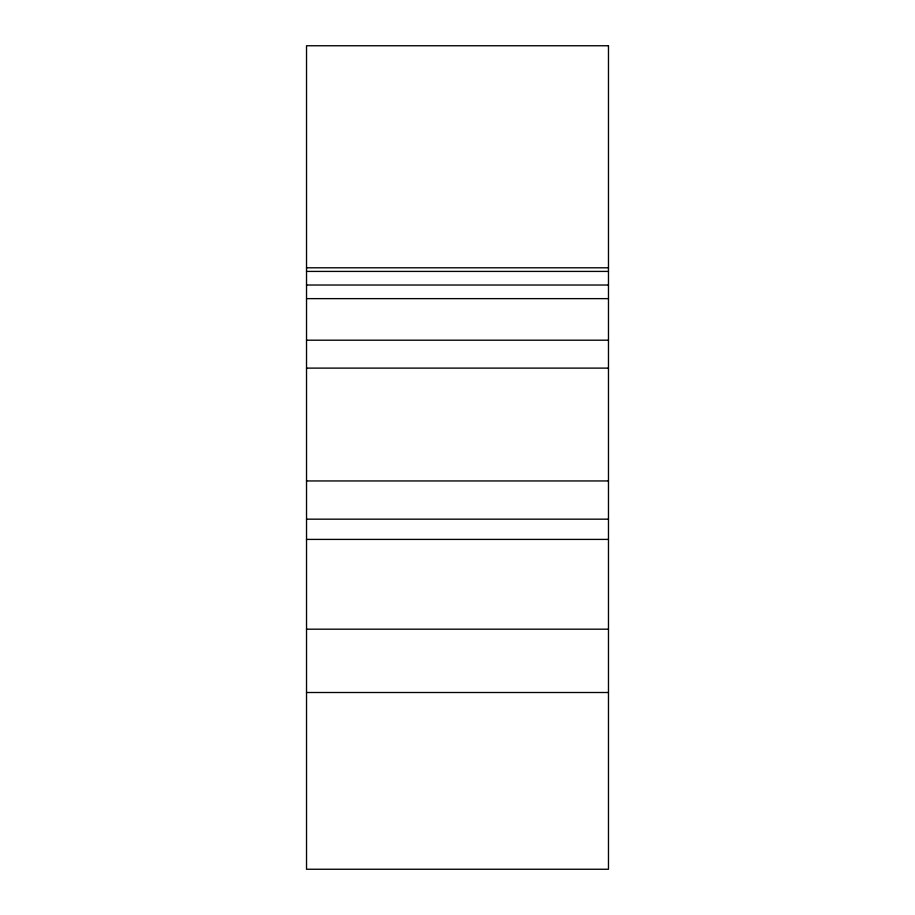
<?xml version="1.0" encoding="UTF-8"?>
<svg xmlns="http://www.w3.org/2000/svg" width="915" height="915" viewBox="0 0 915 915"><rect width="100%" height="100%" fill="white"/><g stroke="black" fill="none" stroke-linecap="round" stroke-linejoin="round"><path stroke-width="1.37" d="M306.525 267.798L608.475 267.798M306.525 271.412L608.475 271.412M306.525 285.022L608.475 285.022M306.525 298.633L608.475 298.633M306.525 340.197L608.475 340.197M306.525 368.116L608.475 368.116M306.525 480.947L608.475 480.947M306.525 519.171L608.475 519.171M306.525 539.404L608.475 539.404M306.525 629.188L608.475 629.188M306.525 692.506L608.475 692.506M608.475 45.75L306.525 45.75L306.525 869.25L608.475 869.25L608.475 45.75"/></g></svg>
